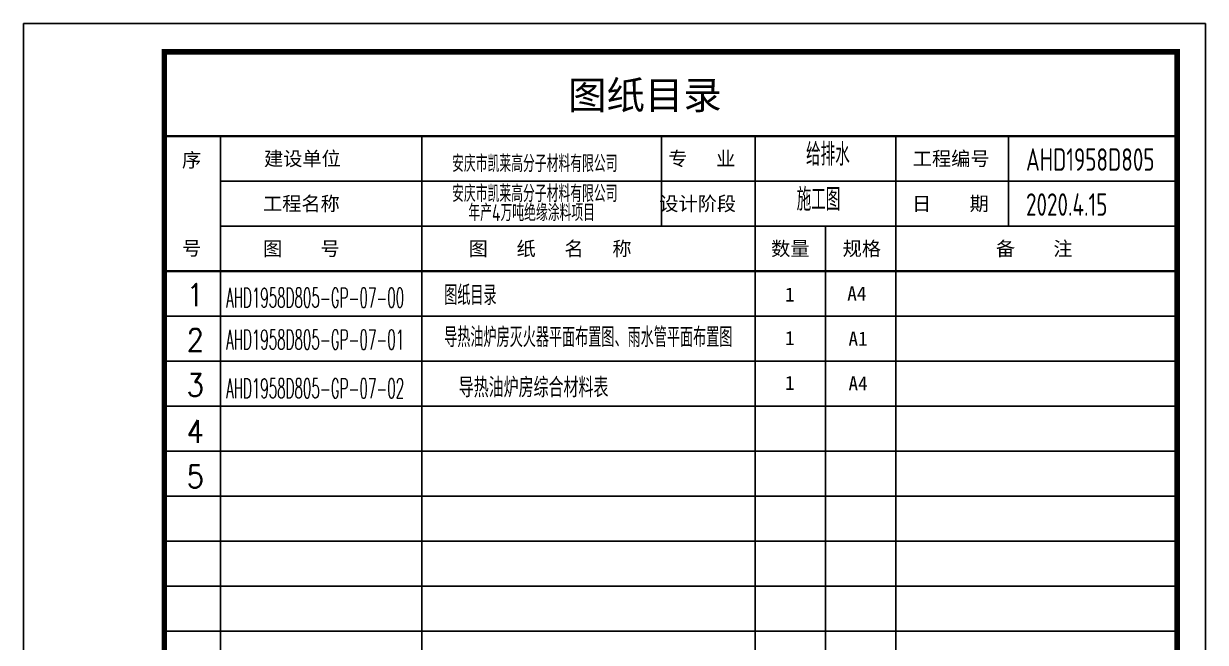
# Model space of a CAD drawing. Extents: x 4832557 to 10196674, y -611561 to -321783.
# Drawn here: x 4832557 to 4853557, y -332783 to -321783 of the extents above; entities that cross this region are included whole.
import ezdxf
from ezdxf.enums import TextEntityAlignment as Align

# ---------------------------------------------------------------- set-up
doc = ezdxf.new("R2010")
doc.units = 0
doc.header["$LTSCALE"] = 1000
doc.header["$MEASUREMENT"] = 0
doc.layers.get('0').update_dxf_attribs({"linetype": 'CONTINUOUS'})
for name, color, linetype in [('AXIS', 3, 'CONTINUOUS'), ('DIM_SYMB', 3, 'CONTINUOUS'), ('TEXT', 7, 'CONTINUOUS'), ('图框', 255, 'CONTINUOUS')]:
    doc.layers.add(name, color=color, linetype=linetype)
doc.styles.add('-宋体', font='', dxfattribs={"width": 0.8})
doc.styles.add('DIM_FONT', font='SIMPLEX', dxfattribs={"width": 0.7, "bigfont": 'GBCBIG'})
doc.styles.add('sceie', font='sceie.shx', dxfattribs={"width": 0.7, "bigfont": 'sceic.shx'})
doc.styles.add('TSSD_Rein', font='Tssdeng.shx', dxfattribs={"width": 0.7, "bigfont": 'hztxt.shx'})
doc.styles.add('宋体', font='', dxfattribs={"width": 0.7})
doc.styles.get('-宋体').set_extended_font_data('SimSun')
doc.styles.get('宋体').set_extended_font_data('SimSun')

msp = doc.modelspace()

# ---------------------------------------------------------------- linework, layer by layer
at = {"color": 0}
for p, q in [((4836057.1, -343783.1), (4836057.1, -323783.1)), ((4839631.7, -343783.1), (4839631.7, -323783.1)), ((4843890.7, -323783.1), (4843890.7, -325383.1)), ((4845557.1, -343783.1), (4845557.1, -323783.1)), ((4848057.1, -343783.1), (4848057.1, -323783.1)), ((4850057.1, -325383.1), (4850057.1, -323783.1)), ((4836057.1, -324583.1), (4853057.1, -324583.1)), ((4836057.1, -325383.1), (4853057.1, -325383.1)), ((4846807.1, -325383.1), (4846807.1, -343783.1)), ((4835057.1, -326983.1), (4853057.1, -326983.1)), ((4835057.1, -327783.1), (4853057.1, -327783.1)), ((4835057.1, -328583.1), (4853057.1, -328583.1)), ((4835057.1, -329383.1), (4853057.1, -329383.1)), ((4835057.1, -330183.1), (4853057.1, -330183.1)), ((4835057.1, -330983.1), (4853057.1, -330983.1)), ((4835057.1, -331783.1), (4853057.1, -331783.1)), ((4835057.1, -332583.1), (4853057.1, -332583.1))]:
    msp.add_line(p, q, dxfattribs=at)
at = {"color": 0, "const_width": 40}
for points in [[(4835057.1, -323783.1), (4853057.1, -323783.1)], [(4835057.1, -326183.1), (4853057.1, -326183.1)]]:
    msp.add_lwpolyline(points, dxfattribs=at)
at = {"layer": '图框', "color": 0}
msp.add_lwpolyline([(4832557.1, -351483.1), (4832557.1, -321783.1), (4853557.1, -321783.1), (4853557.1, -351483.1)], close=True, dxfattribs=at)
at = {"layer": '图框', "color": 0, "const_width": 100}
msp.add_lwpolyline([(4835057.1, -350983.1), (4853057.1, -350983.1), (4853057.1, -322283.1), (4835057.1, -322283.1)], close=True, dxfattribs=at)

# ---------------------------------------------------------------- texts
at = {"color": 0}
for s, height, style, p in [('图纸目录', 500, '-宋体', (4842233.9, -323303.1)), ('建设单位', 250, '宋体', (4836829.1, -324308.1)), (' 专   业', 250, '宋体', (4843841.1, -324308.1)), ('工程编号', 250, '宋体', (4848357.1, -324308.1)), ('工程名称', 250, '宋体', (4836810.4, -325108.1)), ('设计阶段', 250, '宋体', (4843853.6, -325108.1)), ('日    期', 250, '宋体', (4848344.8, -325108.1)), ('图    号', 250, '宋体', (4836812.5, -325908.1)), ('图   纸   名   称', 250, '宋体', (4840465, -325908.1)), ('数量', 250, '宋体', (4845840.7, -325908.1)), ('规格', 250, '宋体', (4847111.4, -325908.1)), ('备    注', 250, '宋体', (4849834.1, -325908.1))]:
    msp.add_text(s, height=height, dxfattribs=dict(at, style=style)).set_placement(p)
at = {"style": 'sceie', "width": 0.8}
for s, p in [('AHD1958D805', (4850369.6, -324399.5)), ('2020.4.15', (4850369.6, -325199.5))]:
    msp.add_text(s, height=400, dxfattribs=at).set_placement(p)
at = {"color": 0, "style": '宋体'}
for s, p in [('序', (4835542.1, -324203.1)), ('号', (4835542.1, -325778.1))]:
    msp.add_text(s, height=250, dxfattribs=at).set_placement(p, align=Align.MIDDLE)
at = {"layer": 'AXIS', "style": 'TSSD_Rein', "width": 0.7}
for s, p in [('安庆市凯莱高分子材料有限公司', (4841640.7, -324255.5)), ('安庆市凯莱高分子材料有限公司', (4841640.7, -324788.8)), ('年产4万吨绝缘涂料项目', (4841585.4, -325128.6))]:
    msp.add_text(s, height=300, dxfattribs=at).set_placement(p, align=Align.MIDDLE)
at = {"layer": 'DIM_SYMB', "color": 7, "style": 'DIM_FONT'}
for s, height, width, p in [('给排水', 400, 0.9, (4846461.1, -324308.1)), ('施工图', 400, 0.9, (4846293.6, -325108.1)), ('AHD1958D805-GP-07-00', 350, 0.5, (4836154.4, -326830.8)), ('AHD1958D805-GP-07-01', 350, 0.5, (4836154.4, -327574.2)), ('AHD1958D805-GP-07-02', 350, 0.5, (4836154.4, -328441.7))]:
    msp.add_text(s, height=height, dxfattribs=dict(at, width=width)).set_placement(p)
at = {"layer": 'DIM_SYMB', "color": 7, "style": 'DIM_FONT', "width": 0.9}
for s, p in [('1', (4835608, -326607.6)), ('2', (4835608, -327407.6)), ('3', (4835608, -328207.6)), ('4', (4835608, -329033.1)), ('5', (4835608, -329833.1))]:
    msp.add_text(s, height=400, dxfattribs=at).set_placement(p, align=Align.MIDDLE)
at = {"layer": 'TEXT', "color": 0, "style": 'sceie', "width": 0.7}
for s, p in [('图纸目录', (4840031, -326787.3)), ('导热油炉房灭火器平面布置图、雨水管平面布置图', (4840031, -327534.4))]:
    msp.add_text(s, height=350, dxfattribs=at).set_placement(p)
at = {"layer": 'TEXT', "color": 7, "style": '宋体'}
for s, p in [('1', (4846086.2, -326723.6)), ('A4', (4847193.4, -326706.4)), ('1', (4846086.2, -327499)), ('A1', (4847215.5, -327508.5)), ('1', (4846086.2, -328294.7)), ('A4', (4847215.5, -328304.3))]:
    msp.add_text(s, height=250, dxfattribs=at).set_placement(p)
at = {"layer": 'TEXT', "color": 0, "style": 'sceie', "width": 0.8}
msp.add_text('导热油炉房综合材料表', height=350, dxfattribs=at).set_placement((4841619.3, -328233.9), align=Align.MIDDLE)

doc.saveas('drawing.dxf')
